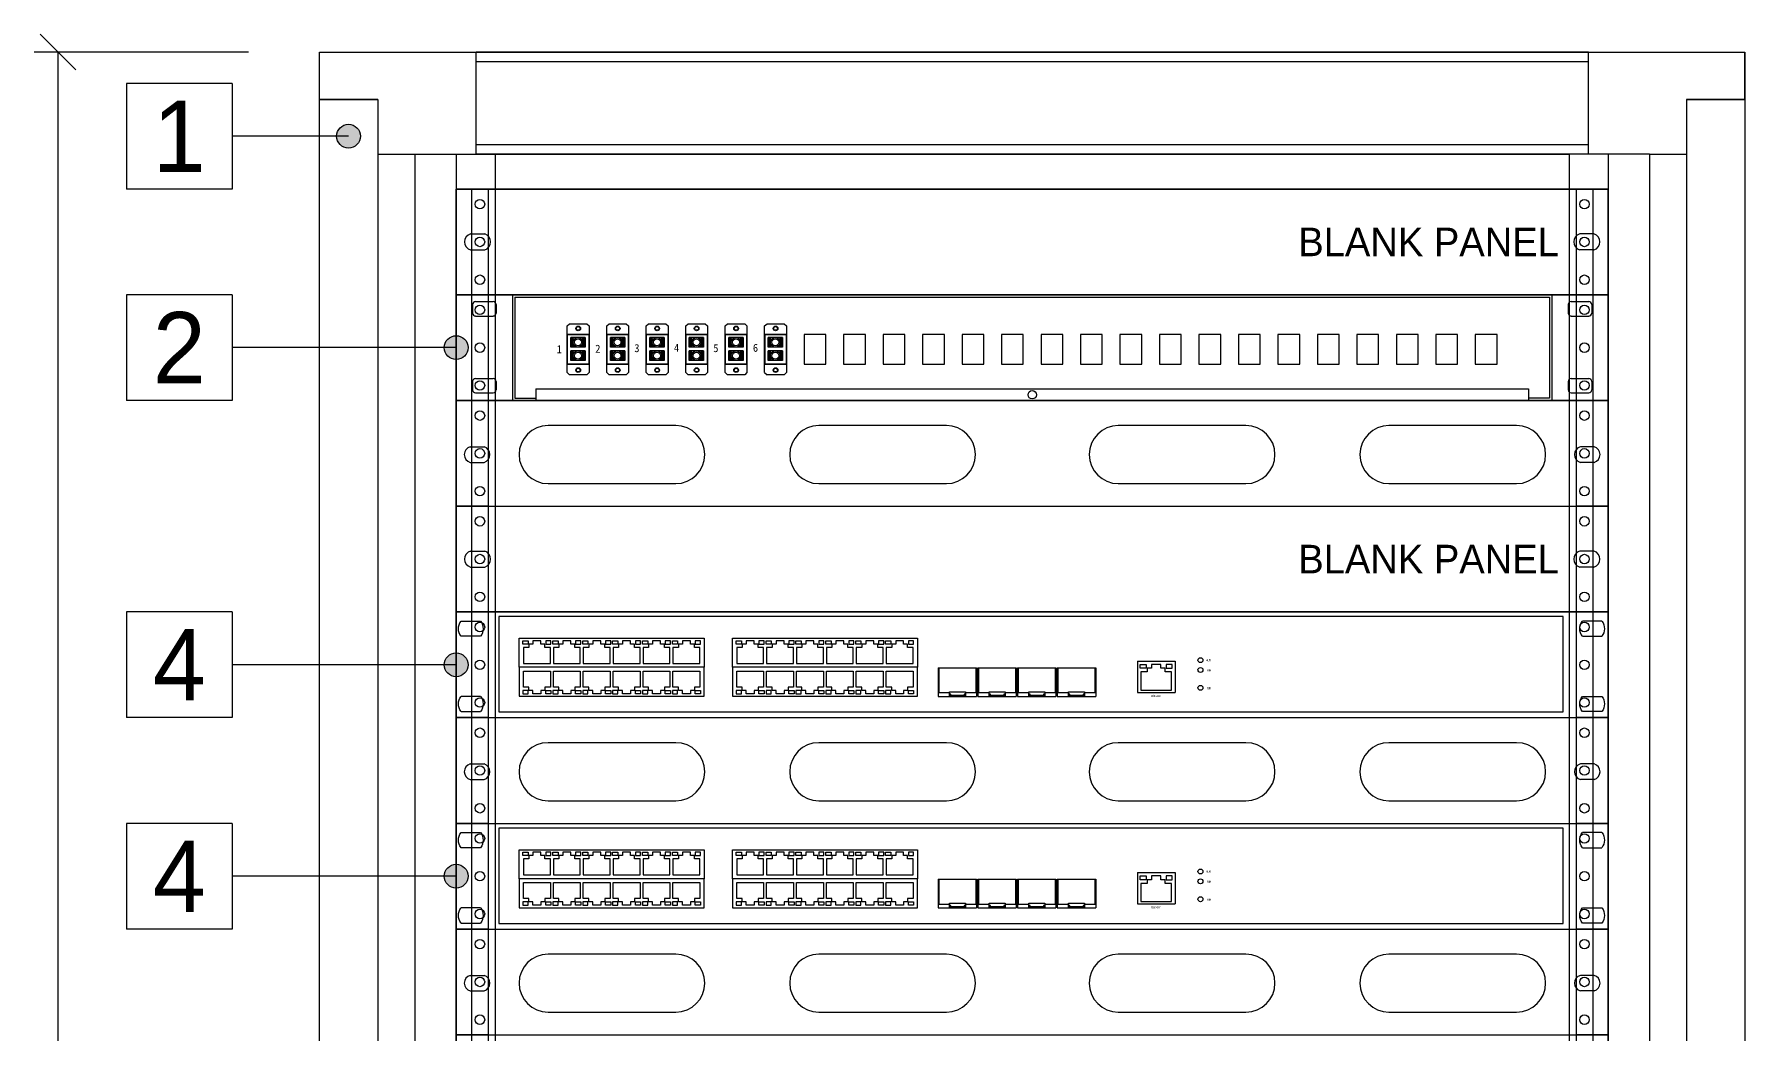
# Model space of a CAD drawing. Header units: millimetres. Extents: x 0 to 84100, y 0 to 29700.
# Drawn here: x 70109 to 74430, y 21032 to 23559 of the extents above; entities that cross this region are included whole.
import ezdxf
from ezdxf.enums import TextEntityAlignment as Align

# ---------------------------------------------------------------- set-up
doc = ezdxf.new("R2010")
doc.units = ezdxf.units.MM
doc.header["$LTSCALE"] = 1000
doc.layers.add('KEC-TEXT', color=6, linetype='Continuous')
doc.styles.add('나눔고딕', font='')
doc.styles.add('돋움체', font='')
doc.styles.get('나눔고딕').set_extended_font_data('나눔고딕')
doc.styles.get('돋움체').set_extended_font_data('DotumChe')

# ---------------------------------------------------------------- blocks, each defined once
blk = doc.blocks.new('_Oblique')
at = {"color": 0, "linetype": 'ByBlock', "lineweight": -2}
blk.add_line((-0.5, -0.5), (0.5, 0.5), dxfattribs=at)
blk = doc.blocks.new('*U29')
h = blk.add_hatch(color=0)
h.dxf.hatch_style = 1
h.paths.add_polyline_path([(98.52, 22.25, -1), (88.5, 22.25, -1)])
at = {"color": 0}
for p, q in [((0, 44.5), (0, 0)), ((44.5, 44.5), (0, 44.5)), ((44.5, 44.5), (44.5, 0)), ((93.51, 22.25), (44.5, 22.25)), ((44.5, 0), (0, 0))]:
    blk.add_line(p, q, dxfattribs=at)
blk.add_lwpolyline([(44.5, 22.25), (44.5, 22.25)], dxfattribs=at)
blk.add_circle((93.51, 22.25), 5.01, dxfattribs=at)
blk = doc.blocks.new('RACK_36U')
at = {"color": 0}
for p, q in [((0, 1780), (0, 1800)), ((0, 1800), (600, 1800)), ((65.85, 1757), (65.85, 1800)), ((534.15, 1800), (65.85, 1800)), ((65.85, 1757), (65.85, 1799.91)), ((65.85, 1796), (534.15, 1796)), ((534.15, 1757), (534.15, 1800)), ((534.15, 1765.71), (534.15, 1799.91)), ((600, 1780), (600, 1800)), ((65.85, 1762.8), (65.85, 1792.8)), ((534.15, 1762.8), (534.15, 1792.8)), ((24.5, 1780), (0, 1780)), ((0, 1780), (24.5, 1780)), ((24.5, 1780), (24.5, 91.6)), ((575.5, 1780), (575.5, 91.6)), ((575.5, 1780), (600, 1780)), ((600, 1780), (575.5, 1780)), ((600, 1780), (600, 91.6)), ((65.85, 1757), (65.85, 1765.6)), ((534.15, 1760.91), (65.85, 1760.91)), ((24.5, 1757), (65.85, 1757)), ((40.15, 1757), (40.15, 129.3)), ((57.5, 1757), (57.5, 129.3)), ((534.15, 1757), (65.85, 1757)), ((65.85, 1757), (526.05, 1757)), ((73.95, 1757), (73.95, 129.3)), ((526.05, 1757), (526.05, 129.3)), ((559.85, 1757), (534.15, 1757)), ((542.5, 1757), (542.5, 129.3)), ((559.85, 1757), (575.5, 1757)), ((559.85, 1757), (559.85, 129.3)), ((542.5, 1742.3), (57.5, 1742.3)), ((64, 1742.3), (64, 140.3)), ((71, 1742.3), (64, 1742.3)), ((529, 1742.3), (536, 1742.3)), ((536, 1742.3), (536, 140.3)), ((71, 1697.8), (64, 1697.8)), ((529, 1697.8), (536, 1697.8)), ((71, 1653.3), (64, 1653.3)), ((529, 1653.3), (536, 1653.3)), ((71, 1608.8), (64, 1608.8)), ((529, 1608.8), (536, 1608.8)), ((71, 1564.3), (64, 1564.3)), ((529, 1564.3), (536, 1564.3)), ((71, 1519.8), (64, 1519.8)), ((529, 1519.8), (536, 1519.8)), ((71, 1475.3), (64, 1475.3)), ((529, 1475.3), (536, 1475.3)), ((71, 1430.8), (64, 1430.8)), ((529, 1430.8), (536, 1430.8)), ((71, 1386.3), (64, 1386.3)), ((529, 1386.3), (536, 1386.3))]:
    blk.add_line(p, q, dxfattribs=at)
for points in [[(0, 1800), (600, 1800), (600, 71.6), (0, 71.6)], [(57.5, 1742.3), (71, 1742.3), (71, 1697.8), (57.5, 1697.8)], [(542.5, 1742.3), (529, 1742.3), (529, 1697.8), (542.5, 1697.8)], [(57.5, 1697.8), (71, 1697.8), (71, 1653.3), (57.5, 1653.3)], [(542.5, 1697.8), (529, 1697.8), (529, 1653.3), (542.5, 1653.3)], [(57.5, 1653.3), (71, 1653.3), (71, 1608.8), (57.5, 1608.8)], [(542.5, 1653.3), (529, 1653.3), (529, 1608.8), (542.5, 1608.8)], [(57.5, 1608.8), (71, 1608.8), (71, 1564.3), (57.5, 1564.3)], [(542.5, 1608.8), (529, 1608.8), (529, 1564.3), (542.5, 1564.3)], [(57.5, 1564.3), (71, 1564.3), (71, 1519.8), (57.5, 1519.8)], [(542.5, 1564.3), (529, 1564.3), (529, 1519.8), (542.5, 1519.8)], [(57.5, 1519.8), (71, 1519.8), (71, 1475.3), (57.5, 1475.3)], [(542.5, 1519.8), (529, 1519.8), (529, 1475.3), (542.5, 1475.3)], [(57.5, 1475.3), (71, 1475.3), (71, 1430.8), (57.5, 1430.8)], [(542.5, 1475.3), (529, 1475.3), (529, 1430.8), (542.5, 1430.8)], [(57.5, 1430.8), (71, 1430.8), (71, 1386.3), (57.5, 1386.3)], [(542.5, 1430.8), (529, 1430.8), (529, 1386.3), (542.5, 1386.3)], [(57.5, 1386.3), (71, 1386.3), (71, 1341.8), (57.5, 1341.8)], [(542.5, 1386.3), (529, 1386.3), (529, 1341.8), (542.5, 1341.8)]]:
    blk.add_lwpolyline(points, close=True, dxfattribs=at)
for centre in [(67.5, 1735.95), (532.5, 1735.95), (67.5, 1720.05), (532.5, 1720.05), (67.5, 1704.15), (532.5, 1704.15), (67.5, 1691.45), (532.5, 1691.45), (67.5, 1675.55), (532.5, 1675.55), (67.5, 1659.65), (532.5, 1659.65), (67.5, 1646.95), (532.5, 1646.95), (67.5, 1631.05), (532.5, 1631.05), (67.5, 1615.15), (532.5, 1615.15), (67.5, 1602.45), (532.5, 1602.45), (67.5, 1586.55), (532.5, 1586.55), (67.5, 1570.65), (532.5, 1570.65), (67.5, 1557.95), (532.5, 1557.95), (67.5, 1542.05), (532.5, 1542.05), (67.5, 1526.15), (532.5, 1526.15), (67.5, 1513.45), (532.5, 1513.45), (67.5, 1497.55), (532.5, 1497.55), (67.5, 1481.65), (532.5, 1481.65), (67.5, 1468.95), (532.5, 1468.95), (67.5, 1453.05), (532.5, 1453.05), (67.5, 1437.15), (532.5, 1437.15), (67.5, 1424.45), (532.5, 1424.45), (67.5, 1408.55), (532.5, 1408.55), (67.5, 1392.65), (532.5, 1392.65)]:
    blk.add_circle(centre, 2, dxfattribs=at)
blk = doc.blocks.new('ENTRY PANEL')
at = {"color": 0}
for p, q in [((0, 44.5), (0, 0)), ((0, 44.5), (485, 44.5)), ((485, 44.5), (485, 0)), ((92.45, 33.96), (38.7, 33.96)), ((206.39, 33.96), (152.64, 33.96)), ((332.48, 33.96), (278.73, 33.96)), ((446.43, 33.96), (392.68, 33.96)), ((5.86, 25.02), (11.73, 25.02)), ((479.14, 25.02), (473.27, 25.02)), ((5.86, 18.47), (11.73, 18.47)), ((479.14, 18.47), (473.27, 18.47)), ((38.7, 9.53), (92.45, 9.53)), ((152.64, 9.53), (206.39, 9.53)), ((278.73, 9.53), (332.48, 9.53)), ((392.68, 9.53), (446.43, 9.53)), ((0, 0), (485, 0))]:
    blk.add_line(p, q, dxfattribs=at)
for centre, radius, start, end in [((38.7, 21.74), 12.22, 90, 270), ((92.45, 21.74), 12.22, 270, 90), ((152.64, 21.74), 12.22, 90, 270), ((206.39, 21.74), 12.22, 270, 90), ((278.73, 21.74), 12.22, 90, 270), ((332.48, 21.74), 12.22, 270, 90), ((392.68, 21.74), 12.22, 90, 270), ((446.43, 21.74), 12.22, 270, 90), ((6.84, 21.74), 3.42, 106.60155, 253.39845), ((10.75, 21.74), 3.42, 286.60155, 73.39845), ((474.25, 21.74), 3.42, 106.60155, 253.39845), ((478.16, 21.74), 3.42, 286.60155, 73.39845)]:
    blk.add_arc(centre, radius, start, end, dxfattribs=at)
blk = doc.blocks.new('*U34')
h = blk.add_hatch(color=0)
h.dxf.hatch_style = 1
h.paths.add_polyline_path([(143.83, 22.25, -1), (133.81, 22.25, -1)])
at = {"color": 0}
for p, q in [((0, 44.5), (0, 0)), ((44.5, 44.5), (0, 44.5)), ((44.5, 44.5), (44.5, 0)), ((138.82, 22.25), (44.5, 22.25)), ((44.5, 0), (0, 0))]:
    blk.add_line(p, q, dxfattribs=at)
blk.add_lwpolyline([(44.5, 22.25), (44.5, 22.25)], dxfattribs=at)
blk.add_circle((138.82, 22.25), 5.01, dxfattribs=at)
blk = doc.blocks.new('lcdfasdf')
at = {"color": 0}
for p, q in [((2222926, 1044790), (2222953, 1044816)), ((2222926, 1044258), (2222926, 1044790)), ((2222926, 1044354), (2222926, 1044693)), ((2222926, 1044693), (2223175, 1044693)), ((2222953, 1044816), (2223149, 1044816)), ((2223131, 1044659), (2222967, 1044659)), ((2222967, 1044549), (2222967, 1044659)), ((2222979, 1044659), (2222979, 1044549)), ((2223118, 1044659), (2223118, 1044549)), ((2223131, 1044659), (2223131, 1044549)), ((2223149, 1044816), (2223175, 1044790)), ((2223175, 1044790), (2223175, 1044258)), ((2223175, 1044693), (2223175, 1044354)), ((2223131, 1044549), (2222967, 1044549)), ((2223131, 1044506), (2222967, 1044506)), ((2222967, 1044395), (2222967, 1044506)), ((2222979, 1044556), (2222979, 1044651)), ((2222979, 1044651), (2222994, 1044651)), ((2222979, 1044556), (2222994, 1044556)), ((2222979, 1044506), (2222979, 1044395)), ((2222979, 1044403), (2222979, 1044498)), ((2222979, 1044498), (2222994, 1044498)), ((2222994, 1044556), (2222994, 1044651)), ((2222994, 1044403), (2222994, 1044498)), ((2223104, 1044556), (2223104, 1044651)), ((2223104, 1044651), (2223118, 1044651)), ((2223104, 1044556), (2223118, 1044556)), ((2223104, 1044403), (2223104, 1044498)), ((2223104, 1044498), (2223118, 1044498)), ((2223118, 1044556), (2223118, 1044651)), ((2223118, 1044506), (2223118, 1044395)), ((2223118, 1044403), (2223118, 1044498)), ((2223131, 1044506), (2223131, 1044395)), ((2223175, 1044354), (2222926, 1044354)), ((2223131, 1044395), (2222967, 1044395)), ((2222979, 1044403), (2222994, 1044403)), ((2223104, 1044403), (2223118, 1044403)), ((2222926, 1044258), (2222953, 1044231)), ((2223149, 1044231), (2222953, 1044231)), ((2223175, 1044258), (2223149, 1044231))]:
    blk.add_line(p, q, dxfattribs=at)
for centre, radius in [((2223049, 1044604), 55.2), ((2223051, 1044762), 26.5), ((2223051, 1044762), 21.2), ((2223049, 1044450), 55.2), ((2223049, 1044604), 39.4), ((2223049, 1044450), 39.4), ((2223051, 1044286), 26.5), ((2223051, 1044286), 21.2)]:
    blk.add_circle(centre, radius, dxfattribs=at)
blk = doc.blocks.new('12CORE')
at = {"color": 0}
for p, q in [((0, 44.5), (0, 0)), ((23.76, 44.5), (23.76, 0)), ((24.74, 43.52), (460.26, 43.52)), ((24.74, 43.52), (24.74, 0.98)), ((460.26, 43.52), (460.26, 0.98)), ((461.23, 44.5), (461.23, 0)), ((485, 0), (485, 44.5)), ((6.91, 40.38), (6.91, 36.83)), ((8.17, 41.63), (15.6, 41.63)), ((16.85, 40.38), (16.85, 36.83)), ((468.14, 40.38), (468.14, 36.83)), ((469.4, 41.63), (476.83, 41.63)), ((478.08, 40.38), (478.08, 36.83)), ((8.17, 35.57), (15.6, 35.57)), ((469.4, 35.57), (476.83, 35.57)), ((46.78, 27.8), (46.78, 15.32)), ((55.95, 27.8), (46.78, 27.8)), ((55.95, 15.32), (55.95, 27.8)), ((63.4, 27.8), (63.4, 15.32)), ((72.57, 27.8), (63.4, 27.8)), ((72.57, 15.32), (72.57, 27.8)), ((80.02, 27.8), (80.02, 15.32)), ((89.19, 27.8), (80.02, 27.8)), ((89.19, 15.32), (89.19, 27.8)), ((96.64, 27.8), (96.64, 15.32)), ((105.81, 27.8), (96.64, 27.8)), ((105.81, 15.32), (105.81, 27.8)), ((113.26, 27.8), (113.26, 15.32)), ((122.43, 27.8), (113.26, 27.8)), ((122.43, 15.32), (122.43, 27.8)), ((129.88, 27.8), (129.88, 15.32)), ((139.05, 27.8), (129.88, 27.8)), ((139.05, 15.32), (139.05, 27.8)), ((146.5, 27.8), (146.5, 15.32)), ((155.67, 27.8), (146.5, 27.8)), ((155.67, 15.32), (155.67, 27.8)), ((163.12, 27.8), (163.12, 15.32)), ((172.29, 27.8), (163.12, 27.8)), ((172.29, 15.32), (172.29, 27.8)), ((179.74, 27.8), (179.74, 15.32)), ((188.91, 27.8), (179.74, 27.8)), ((188.91, 15.32), (188.91, 27.8)), ((196.36, 27.8), (196.36, 15.32)), ((205.53, 27.8), (196.36, 27.8)), ((205.53, 15.32), (205.53, 27.8)), ((212.98, 27.8), (212.98, 15.32)), ((222.15, 27.8), (212.98, 27.8)), ((222.15, 15.32), (222.15, 27.8)), ((229.6, 27.8), (229.6, 15.32)), ((238.77, 27.8), (229.6, 27.8)), ((238.77, 15.32), (238.77, 27.8)), ((246.22, 27.8), (246.22, 15.32)), ((255.39, 27.8), (246.22, 27.8)), ((255.39, 15.32), (255.39, 27.8)), ((262.84, 27.8), (262.84, 15.32)), ((272.01, 27.8), (262.84, 27.8)), ((272.01, 15.32), (272.01, 27.8)), ((279.46, 27.8), (279.46, 15.32)), ((288.63, 27.8), (279.46, 27.8)), ((288.63, 15.32), (288.63, 27.8)), ((296.09, 27.8), (296.09, 15.32)), ((305.25, 27.8), (296.09, 27.8)), ((305.25, 15.32), (305.25, 27.8)), ((312.71, 27.8), (312.71, 15.32)), ((321.88, 27.8), (312.71, 27.8)), ((321.88, 15.32), (321.88, 27.8)), ((329.33, 27.8), (329.33, 15.32)), ((338.5, 27.8), (329.33, 27.8)), ((338.5, 15.32), (338.5, 27.8)), ((345.95, 27.8), (345.95, 15.32)), ((355.12, 27.8), (345.95, 27.8)), ((355.12, 15.32), (355.12, 27.8)), ((362.57, 27.8), (362.57, 15.32)), ((371.74, 27.8), (362.57, 27.8)), ((371.74, 15.32), (371.74, 27.8)), ((379.19, 27.8), (379.19, 15.32)), ((388.36, 27.8), (379.19, 27.8)), ((388.36, 15.32), (388.36, 27.8)), ((395.81, 27.8), (395.81, 15.32)), ((404.98, 27.8), (395.81, 27.8)), ((404.98, 15.32), (404.98, 27.8)), ((412.43, 27.8), (412.43, 15.32)), ((421.6, 27.8), (412.43, 27.8)), ((421.6, 15.32), (421.6, 27.8)), ((429.05, 27.8), (429.05, 15.32)), ((438.22, 27.8), (429.05, 27.8)), ((438.22, 15.32), (438.22, 27.8)), ((46.78, 15.32), (55.95, 15.32)), ((63.4, 15.32), (72.57, 15.32)), ((80.02, 15.32), (89.19, 15.32)), ((96.64, 15.32), (105.81, 15.32)), ((113.26, 15.32), (122.43, 15.32)), ((129.88, 15.32), (139.05, 15.32)), ((146.5, 15.32), (155.67, 15.32)), ((163.12, 15.32), (172.29, 15.32)), ((179.74, 15.32), (188.91, 15.32)), ((196.36, 15.32), (205.53, 15.32)), ((212.98, 15.32), (222.15, 15.32)), ((229.6, 15.32), (238.77, 15.32)), ((246.22, 15.32), (255.39, 15.32)), ((262.84, 15.32), (272.01, 15.32)), ((279.46, 15.32), (288.63, 15.32)), ((296.09, 15.32), (305.25, 15.32)), ((312.71, 15.32), (321.88, 15.32)), ((329.33, 15.32), (338.5, 15.32)), ((345.95, 15.32), (355.12, 15.32)), ((362.57, 15.32), (371.74, 15.32)), ((379.19, 15.32), (388.36, 15.32)), ((395.81, 15.32), (404.98, 15.32)), ((412.43, 15.32), (421.6, 15.32)), ((429.05, 15.32), (438.22, 15.32)), ((6.91, 8.02), (6.91, 4.47)), ((8.17, 9.27), (15.6, 9.27)), ((16.85, 8.02), (16.85, 4.47)), ((468.14, 8.02), (468.14, 4.47)), ((469.4, 9.27), (476.83, 9.27)), ((478.08, 8.02), (478.08, 4.47)), ((8.17, 3.22), (15.6, 3.22)), ((24.74, 0.98), (33.52, 0.98)), ((33.52, 4.88), (451.48, 4.88)), ((33.52, 4.88), (33.52, 0)), ((451.48, 4.88), (451.48, 0)), ((460.26, 0.98), (451.48, 0.98)), ((469.4, 3.22), (476.83, 3.22))]:
    blk.add_line(p, q, dxfattribs=at)
blk.add_lwpolyline([(0, 44.5), (485, 44.5), (485, 0), (0, 0)], close=True, dxfattribs=at)
blk.add_circle((242.5, 2.44), 1.76, dxfattribs=at)
for centre, start, end in [((8.17, 40.38), 90, 180), ((8.17, 36.83), 180, 270), ((15.6, 40.38), 0, 90), ((15.6, 36.83), 270, 0), ((469.4, 40.38), 90, 180), ((469.4, 36.83), 180, 270), ((476.83, 40.38), 0, 90), ((476.83, 36.83), 270, 0), ((8.17, 8.02), 90, 180), ((15.6, 8.02), 0, 90), ((469.4, 8.02), 90, 180), ((476.83, 8.02), 0, 90), ((8.17, 4.47), 180, 270), ((15.6, 4.47), 270, 0), ((469.4, 4.47), 180, 270), ((476.83, 4.47), 270, 0)]:
    blk.add_arc(centre, 1.25, start, end, dxfattribs=at)
at = {"color": 0, "xscale": 0.0368463320600703, "yscale": 0.0368463320600703, "zscale": 0.0368463320600703}
for p in [(-81859.9, -38465.31), (-81843.28, -38465.31), (-81826.66, -38465.31), (-81810.04, -38465.31), (-81793.42, -38465.31), (-81776.8, -38465.31)]:
    blk.add_blockref('lcdfasdf', p, dxfattribs=at)
at = {"color": 0, "style": '돋움체'}
for s, p in [('1', (42.31, 19.89)), ('2', (58.56, 20.12)), ('3', (75.01, 20.37)), ('4', (91.68, 20.5)), ('5', (108.25, 20.37)), ('6', (124.92, 20.5))]:
    blk.add_text(s, height=3.37, dxfattribs=at).set_placement(p)
blk = doc.blocks.new('*U36')
at = {"color": 0, "lineweight": -3}
for p, q in [((0, 44.5), (0, 0)), ((485, 0), (485, 44.5)), ((2.04, 40.65), (10.26, 40.65)), ((57.67, 42.53), (17.91, 42.53)), ((17.91, 42.53), (17.91, 2.38)), ((466.09, 42.53), (57.67, 42.53)), ((466.09, 2.38), (466.09, 42.53)), ((482.33, 40.65), (474.11, 40.65)), ((10.26, 34.23), (2.04, 34.23)), ((26.5, 33.39), (104.42, 33.39)), ((26.5, 21.19), (26.5, 33.39)), ((28.1, 30.94), (28.1, 32.32)), ((28.1, 32.32), (30.29, 32.32)), ((30.29, 30.94), (28.1, 30.94)), ((28.34, 29.56), (28.34, 22.84)), ((30.64, 29.56), (28.34, 29.56)), ((30.29, 32.32), (30.29, 30.94)), ((32.32, 30.94), (30.64, 30.94)), ((30.64, 30.94), (30.64, 29.56)), ((35.68, 32.32), (32.32, 32.32)), ((32.32, 32.32), (32.32, 30.94)), ((35.68, 30.94), (35.68, 32.32)), ((37.35, 30.94), (35.68, 30.94)), ((37.35, 29.56), (37.35, 30.94)), ((39.65, 29.56), (37.35, 29.56)), ((39.89, 32.32), (37.7, 32.32)), ((37.7, 32.32), (37.7, 30.94)), ((37.7, 30.94), (39.89, 30.94)), ((39.65, 22.84), (39.65, 29.56)), ((39.89, 30.94), (39.89, 32.32)), ((40.69, 30.94), (40.69, 32.32)), ((40.69, 32.32), (42.87, 32.32)), ((42.87, 30.94), (40.69, 30.94)), ((40.93, 29.56), (40.93, 22.84)), ((43.22, 29.56), (40.93, 29.56)), ((42.87, 32.32), (42.87, 30.94)), ((44.9, 30.94), (43.22, 30.94)), ((43.22, 30.94), (43.22, 29.56)), ((48.26, 32.32), (44.9, 32.32)), ((44.9, 32.32), (44.9, 30.94)), ((48.26, 30.94), (48.26, 32.32)), ((49.94, 30.94), (48.26, 30.94)), ((49.94, 29.56), (49.94, 30.94)), ((52.24, 29.56), (49.94, 29.56)), ((52.47, 32.32), (50.29, 32.32)), ((50.29, 32.32), (50.29, 30.94)), ((50.29, 30.94), (52.47, 30.94)), ((52.24, 22.84), (52.24, 29.56)), ((52.47, 30.94), (52.47, 32.32)), ((53.28, 30.94), (53.28, 32.32)), ((53.28, 32.32), (55.46, 32.32)), ((55.46, 30.94), (53.28, 30.94)), ((53.51, 29.56), (53.51, 22.84)), ((55.81, 29.56), (53.51, 29.56)), ((55.46, 32.32), (55.46, 30.94)), ((57.49, 30.94), (55.81, 30.94)), ((55.81, 30.94), (55.81, 29.56)), ((60.85, 32.32), (57.49, 32.32)), ((57.49, 32.32), (57.49, 30.94)), ((60.85, 30.94), (60.85, 32.32)), ((62.53, 30.94), (60.85, 30.94)), ((62.53, 29.56), (62.53, 30.94)), ((64.82, 29.56), (62.53, 29.56)), ((65.06, 32.32), (62.88, 32.32)), ((62.88, 32.32), (62.88, 30.94)), ((62.88, 30.94), (65.06, 30.94)), ((64.82, 22.84), (64.82, 29.56)), ((65.06, 30.94), (65.06, 32.32)), ((65.86, 30.94), (65.86, 32.32)), ((65.86, 32.32), (68.05, 32.32)), ((68.05, 30.94), (65.86, 30.94)), ((66.1, 29.56), (66.1, 22.84)), ((68.4, 29.56), (66.1, 29.56)), ((68.05, 32.32), (68.05, 30.94)), ((70.07, 30.94), (68.4, 30.94)), ((68.4, 30.94), (68.4, 29.56)), ((73.43, 32.32), (70.07, 32.32)), ((70.07, 32.32), (70.07, 30.94)), ((73.43, 30.94), (73.43, 32.32)), ((75.11, 30.94), (73.43, 30.94)), ((75.11, 29.56), (75.11, 30.94)), ((77.41, 29.56), (75.11, 29.56)), ((77.65, 32.32), (75.46, 32.32)), ((75.46, 32.32), (75.46, 30.94)), ((75.46, 30.94), (77.65, 30.94)), ((77.41, 22.84), (77.41, 29.56)), ((77.65, 30.94), (77.65, 32.32)), ((78.45, 30.94), (78.45, 32.32)), ((78.45, 32.32), (80.63, 32.32)), ((80.63, 30.94), (78.45, 30.94)), ((78.68, 29.56), (78.68, 22.84)), ((80.98, 29.56), (78.68, 29.56)), ((80.63, 32.32), (80.63, 30.94)), ((82.66, 30.94), (80.98, 30.94)), ((80.98, 30.94), (80.98, 29.56)), ((86.02, 32.32), (82.66, 32.32)), ((82.66, 32.32), (82.66, 30.94)), ((86.02, 30.94), (86.02, 32.32)), ((87.7, 30.94), (86.02, 30.94)), ((87.7, 29.56), (87.7, 30.94)), ((90, 29.56), (87.7, 29.56)), ((90.23, 32.32), (88.05, 32.32)), ((88.05, 32.32), (88.05, 30.94)), ((88.05, 30.94), (90.23, 30.94)), ((90, 22.84), (90, 29.56)), ((90.23, 30.94), (90.23, 32.32)), ((91.03, 30.94), (91.03, 32.32)), ((91.03, 32.32), (93.22, 32.32)), ((93.22, 30.94), (91.03, 30.94)), ((91.27, 29.56), (91.27, 22.84)), ((93.57, 29.56), (91.27, 29.56)), ((93.22, 32.32), (93.22, 30.94)), ((95.25, 30.94), (93.57, 30.94)), ((93.57, 30.94), (93.57, 29.56)), ((98.61, 32.32), (95.25, 32.32)), ((95.25, 32.32), (95.25, 30.94)), ((98.61, 30.94), (98.61, 32.32)), ((100.29, 30.94), (98.61, 30.94)), ((100.29, 29.56), (100.29, 30.94)), ((102.58, 29.56), (100.29, 29.56)), ((102.82, 32.32), (100.63, 32.32)), ((100.63, 32.32), (100.63, 30.94)), ((100.63, 30.94), (102.82, 30.94)), ((102.58, 22.84), (102.58, 29.56)), ((102.82, 30.94), (102.82, 32.32)), ((104.42, 33.39), (104.42, 21.19)), ((116.28, 33.39), (194.2, 33.39)), ((116.28, 21.19), (116.28, 33.39)), ((117.88, 30.94), (117.88, 32.32)), ((117.88, 32.32), (120.07, 32.32)), ((120.07, 30.94), (117.88, 30.94)), ((118.12, 29.56), (118.12, 22.84)), ((120.42, 29.56), (118.12, 29.56)), ((120.07, 32.32), (120.07, 30.94)), ((122.1, 30.94), (120.42, 30.94)), ((120.42, 30.94), (120.42, 29.56)), ((125.45, 32.32), (122.1, 32.32)), ((122.1, 32.32), (122.1, 30.94)), ((125.45, 30.94), (125.45, 32.32)), ((127.13, 30.94), (125.45, 30.94)), ((127.13, 29.56), (127.13, 30.94)), ((129.43, 29.56), (127.13, 29.56)), ((129.67, 32.32), (127.48, 32.32)), ((127.48, 32.32), (127.48, 30.94)), ((127.48, 30.94), (129.67, 30.94)), ((129.43, 22.84), (129.43, 29.56)), ((129.67, 30.94), (129.67, 32.32)), ((130.47, 30.94), (130.47, 32.32)), ((130.47, 32.32), (132.65, 32.32)), ((132.65, 30.94), (130.47, 30.94)), ((130.7, 29.56), (130.7, 22.84)), ((133, 29.56), (130.7, 29.56)), ((132.65, 32.32), (132.65, 30.94)), ((134.68, 30.94), (133, 30.94)), ((133, 30.94), (133, 29.56)), ((138.04, 32.32), (134.68, 32.32)), ((134.68, 32.32), (134.68, 30.94)), ((138.04, 30.94), (138.04, 32.32)), ((139.72, 30.94), (138.04, 30.94)), ((139.72, 29.56), (139.72, 30.94)), ((142.02, 29.56), (139.72, 29.56)), ((142.25, 32.32), (140.07, 32.32)), ((140.07, 32.32), (140.07, 30.94)), ((140.07, 30.94), (142.25, 30.94)), ((142.02, 22.84), (142.02, 29.56)), ((142.25, 30.94), (142.25, 32.32)), ((143.05, 30.94), (143.05, 32.32)), ((143.05, 32.32), (145.24, 32.32)), ((145.24, 30.94), (143.05, 30.94)), ((143.29, 29.56), (143.29, 22.84)), ((145.59, 29.56), (143.29, 29.56)), ((145.24, 32.32), (145.24, 30.94)), ((147.27, 30.94), (145.59, 30.94)), ((145.59, 30.94), (145.59, 29.56)), ((150.63, 32.32), (147.27, 32.32)), ((147.27, 32.32), (147.27, 30.94)), ((150.63, 30.94), (150.63, 32.32)), ((152.31, 30.94), (150.63, 30.94)), ((152.31, 29.56), (152.31, 30.94)), ((154.6, 29.56), (152.31, 29.56)), ((154.84, 32.32), (152.66, 32.32)), ((152.66, 32.32), (152.66, 30.94)), ((152.66, 30.94), (154.84, 30.94)), ((154.6, 22.84), (154.6, 29.56)), ((154.84, 30.94), (154.84, 32.32)), ((155.64, 30.94), (155.64, 32.32)), ((155.64, 32.32), (157.82, 32.32)), ((157.82, 30.94), (155.64, 30.94)), ((155.88, 29.56), (155.88, 22.84)), ((158.17, 29.56), (155.88, 29.56)), ((157.82, 32.32), (157.82, 30.94)), ((159.85, 30.94), (158.17, 30.94)), ((158.17, 30.94), (158.17, 29.56)), ((163.21, 32.32), (159.85, 32.32)), ((159.85, 32.32), (159.85, 30.94)), ((163.21, 30.94), (163.21, 32.32)), ((164.89, 30.94), (163.21, 30.94)), ((164.89, 29.56), (164.89, 30.94)), ((167.19, 29.56), (164.89, 29.56)), ((167.42, 32.32), (165.24, 32.32)), ((165.24, 32.32), (165.24, 30.94)), ((165.24, 30.94), (167.42, 30.94)), ((167.19, 22.84), (167.19, 29.56)), ((167.42, 30.94), (167.42, 32.32)), ((168.23, 30.94), (168.23, 32.32)), ((168.23, 32.32), (170.41, 32.32)), ((170.41, 30.94), (168.23, 30.94)), ((168.46, 29.56), (168.46, 22.84)), ((170.76, 29.56), (168.46, 29.56)), ((170.41, 32.32), (170.41, 30.94)), ((172.44, 30.94), (170.76, 30.94)), ((170.76, 30.94), (170.76, 29.56)), ((175.8, 32.32), (172.44, 32.32)), ((172.44, 32.32), (172.44, 30.94)), ((175.8, 30.94), (175.8, 32.32)), ((177.48, 30.94), (175.8, 30.94)), ((177.48, 29.56), (177.48, 30.94)), ((179.77, 29.56), (177.48, 29.56)), ((180.01, 32.32), (177.83, 32.32)), ((177.83, 32.32), (177.83, 30.94)), ((177.83, 30.94), (180.01, 30.94)), ((179.77, 22.84), (179.77, 29.56)), ((180.01, 30.94), (180.01, 32.32)), ((180.81, 30.94), (180.81, 32.32)), ((180.81, 32.32), (183, 32.32)), ((183, 30.94), (180.81, 30.94)), ((181.05, 29.56), (181.05, 22.84)), ((183.35, 29.56), (181.05, 29.56)), ((183, 32.32), (183, 30.94)), ((185.03, 30.94), (183.35, 30.94)), ((183.35, 30.94), (183.35, 29.56)), ((188.38, 32.32), (185.03, 32.32)), ((185.03, 32.32), (185.03, 30.94)), ((188.38, 30.94), (188.38, 32.32)), ((190.06, 30.94), (188.38, 30.94)), ((190.06, 29.56), (190.06, 30.94)), ((192.36, 29.56), (190.06, 29.56)), ((192.6, 32.32), (190.41, 32.32)), ((190.41, 32.32), (190.41, 30.94)), ((190.41, 30.94), (192.6, 30.94)), ((192.36, 22.84), (192.36, 29.56)), ((192.6, 30.94), (192.6, 32.32)), ((194.2, 33.39), (194.2, 21.19)), ((474.11, 34.23), (482.33, 34.23)), ((28.34, 22.84), (39.65, 22.84)), ((40.93, 22.84), (52.24, 22.84)), ((53.51, 22.84), (64.82, 22.84)), ((66.1, 22.84), (77.41, 22.84)), ((78.68, 22.84), (90, 22.84)), ((91.27, 22.84), (102.58, 22.84)), ((118.12, 22.84), (129.43, 22.84)), ((130.7, 22.84), (142.02, 22.84)), ((143.29, 22.84), (154.6, 22.84)), ((155.88, 22.84), (167.19, 22.84)), ((168.46, 22.84), (179.77, 22.84)), ((181.05, 22.84), (192.36, 22.84)), ((104.42, 21.19), (26.5, 21.19)), ((104.42, 21.19), (26.5, 21.19)), ((26.5, 21.19), (26.5, 9)), ((28.34, 12.82), (28.34, 19.55)), ((28.34, 19.55), (39.65, 19.55)), ((39.65, 19.55), (39.65, 12.82)), ((40.93, 12.82), (40.93, 19.55)), ((40.93, 19.55), (52.24, 19.55)), ((52.24, 19.55), (52.24, 12.82)), ((53.51, 12.82), (53.51, 19.55)), ((53.51, 19.55), (64.82, 19.55)), ((64.82, 19.55), (64.82, 12.82)), ((66.1, 12.82), (66.1, 19.55)), ((66.1, 19.55), (77.41, 19.55)), ((77.41, 19.55), (77.41, 12.82)), ((78.68, 12.82), (78.68, 19.55)), ((78.68, 19.55), (90, 19.55)), ((90, 19.55), (90, 12.82)), ((91.27, 12.82), (91.27, 19.55)), ((91.27, 19.55), (102.58, 19.55)), ((102.58, 19.55), (102.58, 12.82)), ((104.42, 9), (104.42, 21.19)), ((194.2, 21.19), (116.28, 21.19)), ((194.2, 21.19), (116.28, 21.19)), ((116.28, 21.19), (116.28, 9)), ((118.12, 12.82), (118.12, 19.55)), ((118.12, 19.55), (129.43, 19.55)), ((129.43, 19.55), (129.43, 12.82)), ((130.7, 12.82), (130.7, 19.55)), ((130.7, 19.55), (142.02, 19.55)), ((142.02, 19.55), (142.02, 12.82)), ((143.29, 12.82), (143.29, 19.55)), ((143.29, 19.55), (154.6, 19.55)), ((154.6, 19.55), (154.6, 12.82)), ((155.88, 12.82), (155.88, 19.55)), ((155.88, 19.55), (167.19, 19.55)), ((167.19, 19.55), (167.19, 12.82)), ((168.46, 12.82), (168.46, 19.55)), ((168.46, 19.55), (179.77, 19.55)), ((179.77, 19.55), (179.77, 12.82)), ((181.05, 12.82), (181.05, 19.55)), ((181.05, 19.55), (192.36, 19.55)), ((192.36, 19.55), (192.36, 12.82)), ((194.2, 9), (194.2, 21.19)), ((10.26, 8.96), (2.04, 8.96)), ((26.5, 9), (104.42, 9)), ((30.29, 11.45), (28.1, 11.45)), ((28.1, 11.45), (28.1, 10.07)), ((28.1, 10.07), (30.29, 10.07)), ((30.64, 12.82), (28.34, 12.82)), ((30.29, 10.07), (30.29, 11.45)), ((30.64, 11.45), (30.64, 12.82)), ((32.32, 11.45), (30.64, 11.45)), ((32.32, 10.07), (32.32, 11.45)), ((35.68, 10.07), (32.32, 10.07)), ((37.35, 11.45), (35.68, 11.45)), ((35.68, 11.45), (35.68, 10.07)), ((39.65, 12.82), (37.35, 12.82)), ((37.35, 12.82), (37.35, 11.45)), ((37.7, 11.45), (39.89, 11.45)), ((37.7, 10.07), (37.7, 11.45)), ((39.89, 10.07), (37.7, 10.07)), ((39.89, 11.45), (39.89, 10.07)), ((42.87, 11.45), (40.69, 11.45)), ((40.69, 11.45), (40.69, 10.07)), ((40.69, 10.07), (42.87, 10.07)), ((43.22, 12.82), (40.93, 12.82)), ((42.87, 10.07), (42.87, 11.45)), ((43.22, 11.45), (43.22, 12.82)), ((44.9, 11.45), (43.22, 11.45)), ((44.9, 10.07), (44.9, 11.45)), ((48.26, 10.07), (44.9, 10.07)), ((49.94, 11.45), (48.26, 11.45)), ((48.26, 11.45), (48.26, 10.07)), ((52.24, 12.82), (49.94, 12.82)), ((49.94, 12.82), (49.94, 11.45)), ((50.29, 11.45), (52.47, 11.45)), ((50.29, 10.07), (50.29, 11.45)), ((52.47, 10.07), (50.29, 10.07)), ((52.47, 11.45), (52.47, 10.07)), ((55.46, 11.45), (53.28, 11.45)), ((53.28, 11.45), (53.28, 10.07)), ((53.28, 10.07), (55.46, 10.07)), ((55.81, 12.82), (53.51, 12.82)), ((55.46, 10.07), (55.46, 11.45)), ((55.81, 11.45), (55.81, 12.82)), ((57.49, 11.45), (55.81, 11.45)), ((57.49, 10.07), (57.49, 11.45)), ((60.85, 10.07), (57.49, 10.07)), ((62.53, 11.45), (60.85, 11.45)), ((60.85, 11.45), (60.85, 10.07)), ((64.82, 12.82), (62.53, 12.82)), ((62.53, 12.82), (62.53, 11.45)), ((62.88, 11.45), (65.06, 11.45)), ((62.88, 10.07), (62.88, 11.45)), ((65.06, 10.07), (62.88, 10.07)), ((65.06, 11.45), (65.06, 10.07)), ((68.05, 11.45), (65.86, 11.45)), ((65.86, 11.45), (65.86, 10.07)), ((65.86, 10.07), (68.05, 10.07)), ((68.4, 12.82), (66.1, 12.82)), ((68.05, 10.07), (68.05, 11.45)), ((68.4, 11.45), (68.4, 12.82)), ((70.07, 11.45), (68.4, 11.45)), ((70.07, 10.07), (70.07, 11.45)), ((73.43, 10.07), (70.07, 10.07)), ((75.11, 11.45), (73.43, 11.45)), ((73.43, 11.45), (73.43, 10.07)), ((77.41, 12.82), (75.11, 12.82)), ((75.11, 12.82), (75.11, 11.45)), ((75.46, 11.45), (77.65, 11.45)), ((75.46, 10.07), (75.46, 11.45)), ((77.65, 10.07), (75.46, 10.07)), ((77.65, 11.45), (77.65, 10.07)), ((80.63, 11.45), (78.45, 11.45)), ((78.45, 11.45), (78.45, 10.07)), ((78.45, 10.07), (80.63, 10.07)), ((80.98, 12.82), (78.68, 12.82)), ((80.63, 10.07), (80.63, 11.45)), ((80.98, 11.45), (80.98, 12.82)), ((82.66, 11.45), (80.98, 11.45)), ((82.66, 10.07), (82.66, 11.45)), ((86.02, 10.07), (82.66, 10.07)), ((87.7, 11.45), (86.02, 11.45)), ((86.02, 11.45), (86.02, 10.07)), ((90, 12.82), (87.7, 12.82)), ((87.7, 12.82), (87.7, 11.45)), ((88.05, 11.45), (90.23, 11.45)), ((88.05, 10.07), (88.05, 11.45)), ((90.23, 10.07), (88.05, 10.07)), ((90.23, 11.45), (90.23, 10.07)), ((93.22, 11.45), (91.03, 11.45)), ((91.03, 11.45), (91.03, 10.07)), ((91.03, 10.07), (93.22, 10.07)), ((93.57, 12.82), (91.27, 12.82)), ((93.22, 10.07), (93.22, 11.45)), ((93.57, 11.45), (93.57, 12.82)), ((95.25, 11.45), (93.57, 11.45)), ((95.25, 10.07), (95.25, 11.45)), ((98.61, 10.07), (95.25, 10.07)), ((100.29, 11.45), (98.61, 11.45)), ((98.61, 11.45), (98.61, 10.07)), ((102.58, 12.82), (100.29, 12.82)), ((100.29, 12.82), (100.29, 11.45)), ((100.63, 11.45), (102.82, 11.45)), ((100.63, 10.07), (100.63, 11.45)), ((102.82, 10.07), (100.63, 10.07)), ((102.82, 11.45), (102.82, 10.07)), ((116.28, 9), (194.2, 9)), ((120.07, 11.45), (117.88, 11.45)), ((117.88, 11.45), (117.88, 10.07)), ((117.88, 10.07), (120.07, 10.07)), ((120.42, 12.82), (118.12, 12.82)), ((120.07, 10.07), (120.07, 11.45)), ((120.42, 11.45), (120.42, 12.82)), ((122.1, 11.45), (120.42, 11.45)), ((122.1, 10.07), (122.1, 11.45)), ((125.45, 10.07), (122.1, 10.07)), ((127.13, 11.45), (125.45, 11.45)), ((125.45, 11.45), (125.45, 10.07)), ((129.43, 12.82), (127.13, 12.82)), ((127.13, 12.82), (127.13, 11.45)), ((127.48, 11.45), (129.67, 11.45)), ((127.48, 10.07), (127.48, 11.45)), ((129.67, 10.07), (127.48, 10.07)), ((129.67, 11.45), (129.67, 10.07)), ((132.65, 11.45), (130.47, 11.45)), ((130.47, 11.45), (130.47, 10.07)), ((130.47, 10.07), (132.65, 10.07)), ((133, 12.82), (130.7, 12.82)), ((132.65, 10.07), (132.65, 11.45)), ((133, 11.45), (133, 12.82)), ((134.68, 11.45), (133, 11.45)), ((134.68, 10.07), (134.68, 11.45)), ((138.04, 10.07), (134.68, 10.07)), ((139.72, 11.45), (138.04, 11.45)), ((138.04, 11.45), (138.04, 10.07)), ((142.02, 12.82), (139.72, 12.82)), ((139.72, 12.82), (139.72, 11.45)), ((140.07, 11.45), (142.25, 11.45)), ((140.07, 10.07), (140.07, 11.45)), ((142.25, 10.07), (140.07, 10.07)), ((142.25, 11.45), (142.25, 10.07)), ((145.24, 11.45), (143.05, 11.45)), ((143.05, 11.45), (143.05, 10.07)), ((143.05, 10.07), (145.24, 10.07)), ((145.59, 12.82), (143.29, 12.82)), ((145.24, 10.07), (145.24, 11.45)), ((145.59, 11.45), (145.59, 12.82)), ((147.27, 11.45), (145.59, 11.45)), ((147.27, 10.07), (147.27, 11.45)), ((150.63, 10.07), (147.27, 10.07)), ((152.31, 11.45), (150.63, 11.45)), ((150.63, 11.45), (150.63, 10.07)), ((154.6, 12.82), (152.31, 12.82)), ((152.31, 12.82), (152.31, 11.45)), ((152.66, 11.45), (154.84, 11.45)), ((152.66, 10.07), (152.66, 11.45)), ((154.84, 10.07), (152.66, 10.07)), ((154.84, 11.45), (154.84, 10.07)), ((157.82, 11.45), (155.64, 11.45)), ((155.64, 11.45), (155.64, 10.07)), ((155.64, 10.07), (157.82, 10.07)), ((158.17, 12.82), (155.88, 12.82)), ((157.82, 10.07), (157.82, 11.45)), ((158.17, 11.45), (158.17, 12.82)), ((159.85, 11.45), (158.17, 11.45)), ((159.85, 10.07), (159.85, 11.45)), ((163.21, 10.07), (159.85, 10.07)), ((164.89, 11.45), (163.21, 11.45)), ((163.21, 11.45), (163.21, 10.07)), ((167.19, 12.82), (164.89, 12.82)), ((164.89, 12.82), (164.89, 11.45)), ((165.24, 11.45), (167.42, 11.45)), ((165.24, 10.07), (165.24, 11.45)), ((167.42, 10.07), (165.24, 10.07)), ((167.42, 11.45), (167.42, 10.07)), ((170.41, 11.45), (168.23, 11.45)), ((168.23, 11.45), (168.23, 10.07)), ((168.23, 10.07), (170.41, 10.07)), ((170.76, 12.82), (168.46, 12.82)), ((170.41, 10.07), (170.41, 11.45)), ((170.76, 11.45), (170.76, 12.82)), ((172.44, 11.45), (170.76, 11.45)), ((172.44, 10.07), (172.44, 11.45)), ((175.8, 10.07), (172.44, 10.07)), ((177.48, 11.45), (175.8, 11.45)), ((175.8, 11.45), (175.8, 10.07)), ((179.77, 12.82), (177.48, 12.82)), ((177.48, 12.82), (177.48, 11.45)), ((177.83, 11.45), (180.01, 11.45)), ((177.83, 10.07), (177.83, 11.45)), ((180.01, 10.07), (177.83, 10.07)), ((180.01, 11.45), (180.01, 10.07)), ((183, 11.45), (180.81, 11.45)), ((180.81, 11.45), (180.81, 10.07)), ((180.81, 10.07), (183, 10.07)), ((183.35, 12.82), (181.05, 12.82)), ((183, 10.07), (183, 11.45)), ((183.35, 11.45), (183.35, 12.82)), ((185.03, 11.45), (183.35, 11.45)), ((185.03, 10.07), (185.03, 11.45)), ((188.38, 10.07), (185.03, 10.07)), ((190.06, 11.45), (188.38, 11.45)), ((188.38, 11.45), (188.38, 10.07)), ((192.36, 12.82), (190.06, 12.82)), ((190.06, 12.82), (190.06, 11.45)), ((190.41, 11.45), (192.6, 11.45)), ((190.41, 10.07), (190.41, 11.45)), ((192.6, 10.07), (190.41, 10.07)), ((192.6, 11.45), (192.6, 10.07)), ((474.11, 8.96), (482.33, 8.96)), ((2.04, 2.54), (10.26, 2.54)), ((17.91, 2.38), (466.09, 2.38)), ((482.33, 2.54), (474.11, 2.54)), ((482.33, 2.54), (474.11, 2.54))]:
    blk.add_line(p, q, dxfattribs=at)
at = {"color": 0}
for p, q in [((0, 44.5), (485, 44.5)), ((287.99, 20.79), (287.99, 22.36)), ((287.99, 22.36), (290.48, 22.36)), ((290.48, 22.36), (290.48, 20.79)), ((296.62, 22.36), (292.79, 22.36)), ((292.79, 22.36), (292.79, 20.79)), ((296.62, 20.79), (296.62, 22.36)), ((301.43, 22.36), (298.94, 22.36)), ((298.94, 22.36), (298.94, 20.79)), ((301.43, 20.79), (301.43, 22.36)), ((218.94, 20.82), (203.13, 20.82)), ((203.13, 20.82), (203.13, 10.54)), ((218.94, 10.54), (218.94, 20.82)), ((235.65, 20.82), (219.84, 20.82)), ((219.84, 20.82), (219.84, 10.54)), ((235.65, 10.54), (235.65, 20.82)), ((252.35, 20.82), (236.54, 20.82)), ((236.54, 20.82), (236.54, 10.54)), ((252.35, 10.54), (252.35, 20.82)), ((269.06, 20.82), (253.25, 20.82)), ((253.25, 20.82), (253.25, 10.54)), ((269.06, 10.54), (269.06, 20.82)), ((290.48, 20.79), (287.99, 20.79)), ((288.26, 19.22), (288.26, 11.55)), ((290.88, 19.22), (288.26, 19.22)), ((292.79, 20.79), (290.88, 20.79)), ((290.88, 20.79), (290.88, 19.22)), ((298.54, 20.79), (296.62, 20.79)), ((298.54, 19.22), (298.54, 20.79)), ((301.16, 19.22), (298.54, 19.22)), ((298.94, 20.79), (301.43, 20.79)), ((301.16, 11.55), (301.16, 19.22)), ((203.13, 10.54), (207.48, 10.54)), ((207.48, 10.54), (207.48, 9.14)), ((207.48, 9.14), (214.6, 9.14)), ((207.68, 10.92), (214.4, 10.92)), ((207.68, 9.87), (207.68, 10.92)), ((208.21, 9.87), (207.68, 9.87)), ((208.21, 9.34), (208.21, 9.87)), ((213.87, 9.34), (208.21, 9.34)), ((214.4, 9.87), (213.87, 9.87)), ((213.87, 9.87), (213.87, 9.34)), ((214.4, 10.92), (214.4, 9.87)), ((214.6, 9.14), (214.6, 10.54)), ((214.6, 10.54), (218.94, 10.54)), ((219.84, 10.54), (224.18, 10.54)), ((224.18, 10.54), (224.18, 9.14)), ((224.18, 9.14), (231.3, 9.14)), ((224.38, 10.92), (231.1, 10.92)), ((224.38, 9.87), (224.38, 10.92)), ((224.91, 9.87), (224.38, 9.87)), ((224.91, 9.34), (224.91, 9.87)), ((230.57, 9.34), (224.91, 9.34)), ((231.1, 9.87), (230.57, 9.87)), ((230.57, 9.87), (230.57, 9.34)), ((231.1, 10.92), (231.1, 9.87)), ((231.3, 9.14), (231.3, 10.54)), ((231.3, 10.54), (235.65, 10.54)), ((236.54, 10.54), (240.89, 10.54)), ((240.89, 10.54), (240.89, 9.14)), ((240.89, 9.14), (248.01, 9.14)), ((241.09, 10.92), (247.81, 10.92)), ((241.09, 9.87), (241.09, 10.92)), ((241.62, 9.87), (241.09, 9.87)), ((241.62, 9.34), (241.62, 9.87)), ((247.28, 9.34), (241.62, 9.34)), ((247.81, 9.87), (247.28, 9.87)), ((247.28, 9.87), (247.28, 9.34)), ((247.81, 10.92), (247.81, 9.87)), ((248.01, 9.14), (248.01, 10.54)), ((248.01, 10.54), (252.35, 10.54)), ((253.25, 10.54), (257.59, 10.54)), ((257.59, 10.54), (257.59, 9.14)), ((257.59, 9.14), (264.71, 9.14)), ((257.79, 10.92), (264.51, 10.92)), ((257.79, 9.87), (257.79, 10.92)), ((258.32, 9.87), (257.79, 9.87)), ((258.32, 9.34), (258.32, 9.87)), ((263.98, 9.34), (258.32, 9.34)), ((264.51, 9.87), (263.98, 9.87)), ((263.98, 9.87), (263.98, 9.34)), ((264.51, 10.92), (264.51, 9.87)), ((264.71, 9.14), (264.71, 10.54)), ((264.71, 10.54), (269.06, 10.54)), ((288.26, 11.55), (301.16, 11.55)), ((0, 0), (485, 0))]:
    blk.add_line(p, q, dxfattribs=at)
at = {"color": 0, "ltscale": 2}
for p, q in [((286.85, 23.74), (286.85, 10.56)), ((286.85, 23.74), (302.64, 23.74)), ((302.64, 23.74), (302.64, 10.56)), ((202.96, 20.98), (202.96, 8.93)), ((202.96, 20.98), (219.11, 20.98)), ((219.11, 20.98), (219.11, 8.93)), ((219.67, 20.98), (219.67, 8.93)), ((219.67, 20.98), (235.82, 20.98)), ((235.82, 20.98), (235.82, 8.93)), ((236.37, 20.98), (236.37, 8.93)), ((236.37, 20.98), (252.52, 20.98)), ((252.52, 20.98), (252.52, 8.93)), ((253.08, 20.98), (253.08, 8.93)), ((253.08, 20.98), (269.23, 20.98)), ((269.23, 20.98), (269.23, 8.93)), ((202.96, 8.93), (219.11, 8.93)), ((219.67, 8.93), (235.82, 8.93)), ((236.37, 8.93), (252.52, 8.93)), ((253.08, 8.93), (269.23, 8.93)), ((286.85, 10.56), (302.64, 10.56))]:
    blk.add_line(p, q, dxfattribs=at)
at = {"color": 0}
for centre in [(313.33, 24.21), (313.33, 20.08), (313.33, 12.56)]:
    blk.add_circle(centre, 1.03, dxfattribs=at)
at = {"color": 0, "lineweight": -3, "extrusion": (0, 0, -1)}
for centre, major_axis, start_param, end_param in [((6.15, 37.44), (-5.21, 0), -0.663497, 0.662249), ((6.15, 37.44), (5.21, 0), -0.662187, 0.663558), ((478.22, 37.44), (-5.21, 0.01), -0.663982, 0.661763), ((478.22, 37.44), (5.21, 0), -0.662169, 0.663577), ((6.15, 5.75), (5.21, 0), 2.479192, 3.804938), ((6.15, 5.75), (-5.21, 0), 2.478201, 3.803946), ((478.22, 5.75), (5.21, 0), 2.479663, 3.805409), ((478.22, 5.75), (-5.21, 0), 2.478187, 3.803932)]:
    blk.add_ellipse(centre, major_axis=major_axis, ratio=1, start_param=start_param, end_param=end_param, dxfattribs=at)
at = {"color": 0, "lineweight": -3, "style": '돋움체', "width": 0.8}
for s, p in [('ALM', (315.73, 23.72)), ('RUN', (315.96, 19.44)), ('CONSOLE', (292.55, 8.66)), ('RUN', (315.96, 11.92))]:
    blk.add_text(s, height=0.939, dxfattribs=at).set_placement(p)
blk = doc.blocks.new('*U33')
at = {"color": 0}
for p, q in [((0, 44.5), (485, 44.5)), ((0, 44.5), (0, 0)), ((485, 44.5), (485, 0)), ((6, 25.6), (12, 25.6)), ((479, 25.6), (473, 25.6)), ((6, 18.9), (12, 18.9)), ((479, 18.9), (473, 18.9)), ((0, 0), (485, 0))]:
    blk.add_line(p, q, dxfattribs=at)
blk.add_lwpolyline([(0, 44.5), (485, 44.5), (485, 0), (0, 0)], close=True, dxfattribs=at)
for centre, start, end in [((7, 22.25), 106.60155, 253.39845), ((11, 22.25), 286.60155, 73.39845), ((474, 22.25), 106.60155, 253.39845), ((478, 22.25), 286.60155, 73.39845)]:
    blk.add_arc(centre, 3.5, start, end, dxfattribs=at)
at = {"color": 0, "style": '나눔고딕'}
blk.add_text('BLANK PANEL', height=12, dxfattribs=at).set_placement((464.23, 22.25), align=Align.MIDDLE_RIGHT)

msp = doc.modelspace()

# ---------------------------------------------------------------- linework, layer by layer
at = {"layer": 'KEC-TEXT', "color": 6}
for p, q in [((70650, 23513.8), (70109.1, 23513.8)), ((70169.1, 23513.8), (70169.1, 12713.8)), ((71175, 22366.6), (72630, 22366.6))]:
    msp.add_line(p, q, dxfattribs=at)

# ---------------------------------------------------------------- block references
at = {"layer": 'KEC-TEXT', "color": 6, "xscale": 90, "yscale": 90, "zscale": 90, "rotation": 90}
msp.add_blockref('_Oblique', (70169.1, 23513.8), dxfattribs=at)
at = {"layer": 'KEC-TEXT', "color": 6, "xscale": 6, "yscale": 6, "zscale": 6}
for name, p in [('RACK_36U', (70830, 12713.8)), ('*U29', (70342.1, 23167.6)), ('*U33', (71175, 22900.6)), ('*U34', (70342.1, 22633.6)), ('12CORE', (71175, 22633.6)), ('ENTRY PANEL', (71175, 22366.6)), ('*U33', (71175, 22099.6)), ('*U34', (70342.1, 21832.6)), ('*U36', (71175, 21832.6)), ('ENTRY PANEL', (71175, 21565.6)), ('*U34', (70342.1, 21298.6)), ('*U36', (71175, 21298.6)), ('ENTRY PANEL', (71175, 21031.6))]:
    msp.add_blockref(name, p, dxfattribs=at)

# ---------------------------------------------------------------- texts
at = {"layer": 'KEC-TEXT', "color": 6, "style": '나눔고딕'}
for s, p in [('1', (70475.6, 23301.1)), ('2', (70475.6, 22767.1)), ('4', (70475.6, 21966.1)), ('4', (70475.6, 21432.1))]:
    msp.add_text(s, height=180, dxfattribs=at).set_placement(p, align=Align.MIDDLE_CENTER)

doc.saveas('drawing.dxf')
